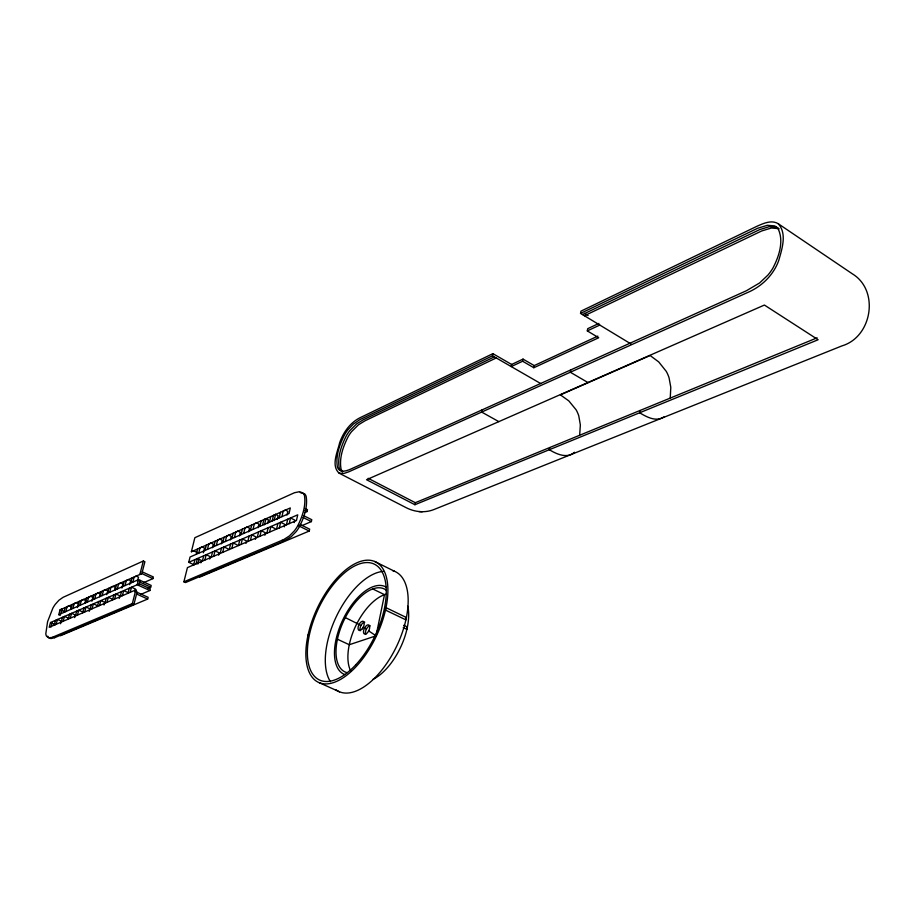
<?xml version="1.0" encoding="UTF-8"?>
<svg xmlns="http://www.w3.org/2000/svg" width="915" height="915" viewBox="0 0 915 915"><rect width="100%" height="100%" fill="white"/><g stroke="black" fill="none" stroke-linecap="round" stroke-linejoin="round"><path stroke-width="1.37" d="M670.26 397.808L670.787 387.262L669.059 377.781A23.618 15.887 67.7 0 0 666.257 371.364L658.743 361.94L650.119 355.512L560.403 394.88L568.81 400.884L576.095 409.783A22.429 15.749 67.6 0 1 578.772 415.868L580.35 424.903L579.675 434.991M640.008 410.503L639.654 412.768C646.585 416.977 656.135 422.215 663.878 416.931M597.804 336.125L534.211 365.588L523.025 359.103L511.634 364.456L511.233 366.583L522.625 361.242L533.822 367.727L598.707 337.749L587.316 330.898L587.693 328.691L598.913 323.418M570.708 369.935L570.308 372.233L587.922 382.527M630.938 343.914L580.545 313.41L580.934 311.18L757.082 226.211C763.465 223.386 771.585 219.611 778.23 223.718L852.3 273.802C879.738 290.375 872.167 336.972 841.96 345.881L433.801 509.598C424.789 513.132 414.609 512.057 406.1 507.653L339.099 473.158C330.807 465.563 337.566 452.021 339.614 442.849C343.308 432.223 350.376 422.238 360.785 417.366L492.888 353.647L511.634 364.456M549.709 447.561L549.32 449.723C556.514 454.069 567.128 458.987 574.46 452.262M533.822 367.727L534.211 365.588M522.625 361.242L523.025 359.103M482.079 409.886L481.667 412.082L498.824 421.632M580.545 313.41L757.643 228.27L767.342 225.307L774.456 225.879A27.896 15.189 -54.6 0 1 778.059 228.67C784.178 241.228 778.951 256.589 772.832 268.232A27.942 15.303 -54.7 0 1 767.914 275.095L759.587 282.964L746.423 290.73L350.559 469.178C347.071 470.653 342.393 472.517 339.065 469.761A21.239 9.71 -62.5 0 1 337.383 466.947C335.496 455.979 339.557 444.679 344.463 434.968A21.205 9.665 -62.3 0 1 347.872 429.856L353.304 424.137L359.778 419.699L492.476 355.786L492.888 353.647M308.069 634.896L307.303 638.727A66.658 32.677 -64.7 0 0 334.009 682.43A66.658 32.677 -64.7 0 0 385.089 611.758L386.004 607.674A66.658 32.677 -64.7 0 0 359.664 561.696A66.658 32.677 -64.7 0 0 308.069 634.896L307.612 637.149M414.895 504.725L818.136 339.74L764.402 305.05L366.526 479.712L414.895 504.725L415.307 502.701L817.118 337.829M337.441 639.23L349.278 644.732L376.054 635.822L384.506 594.659L372.679 588.928M199.561 577.205L309.236 531.043L309.659 529.156L300.109 524.432M302.225 525.496L311.352 521.596L311.775 519.709L303.448 515.568M304.478 512.697L307.063 511.577L307.486 509.712L305.118 508.523M294.207 522.591L294.779 520.075L290.524 517.97L289.231 523.632M284.291 526.868L284.862 524.364L280.631 522.282L279.327 527.909M287.013 515.031L287.87 511.313L285.331 510.055L283.215 511.073L281.923 516.678M286.441 524.833L287.745 519.182M277.234 519.32L278.091 515.614L275.575 514.379L273.459 515.397L272.167 520.955M276.582 529.087L277.886 523.471M279.178 517.879L280.47 512.286M264.87 535.241L265.442 532.77L261.244 530.723L259.94 536.282M267.603 523.552L268.461 519.869L265.945 518.633L263.84 519.651L262.548 525.187M266.86 533.285L268.164 527.715M269.456 522.145L270.76 516.586M269.57 532.118L270.863 526.537L275.095 528.596M274.134 520.543L275.575 514.379M255.354 539.335L255.937 536.888L251.751 534.863L250.447 540.388M258.099 527.715L258.956 524.055L256.452 522.842L254.347 523.849L253.055 529.35M257.275 537.437L258.579 531.889M259.871 526.354L261.175 520.829M264.515 524.775L265.945 518.633M245.975 543.384L246.558 540.948L242.383 538.935L241.08 544.425M248.708 531.832L249.578 528.195L247.084 526.983L244.991 528.001L243.687 533.456M247.805 541.52L249.12 536.007M250.424 530.506L251.717 525.016M239.456 535.893L240.325 532.278L237.843 531.077L235.75 532.084L234.446 537.517M238.472 545.546L239.787 540.067M241.091 534.6L242.395 529.144M230.328 539.896L231.198 536.304L228.727 535.115L226.634 536.121L225.33 541.52M229.265 549.526L230.58 544.082M231.884 538.638L233.188 533.216M231.838 548.417L233.142 542.961L237.294 544.951M218.571 555.199L219.154 552.809L215.025 550.853L213.721 556.251M221.316 543.853L222.185 540.273L219.726 539.095L217.644 540.102L216.34 545.466M220.183 553.449L221.499 548.039M222.803 542.629L224.106 537.242M222.711 552.363L224.026 546.93L228.167 548.909M209.672 559.042L210.256 556.652L206.15 554.719L204.834 560.083M212.429 547.753L213.298 544.196L210.839 543.03L208.769 544.025L207.465 549.366M211.216 557.327L212.532 551.939M213.847 546.564L215.151 541.2M200.888 562.828L201.472 560.46L197.388 558.539L196.073 563.869M203.359 552.786L204.525 548.074L202.078 546.907L200.008 547.902L198.704 553.22M202.375 561.147L203.69 555.794M205.006 550.453L206.31 545.123M193.637 564.921L194.964 559.591M196.268 554.284L197.583 548.977M197.857 564.04L199.024 559.305M183.892 581.803L187.426 567.609L296.449 520.509L297.741 514.825L188.742 562.302L190.057 557.018L289.037 513.544L290.318 507.928L191.372 551.734L194.849 537.711L294.458 492.739L299.582 491.675L303.037 493.059A19.512 8.727 -63.6 0 1 304.501 495.724C306.068 506.144 302.282 516.803 297.627 525.999A19.547 8.773 -63.8 0 1 294.47 530.734L289.506 535.858L283.719 539.587L183.892 581.803L185.539 582.558L283.856 541.142L291.222 536.693L296.185 531.581A19.535 8.784 -63.8 0 0 299.342 526.846C303.997 517.65 307.783 506.99 306.205 496.582A19.501 8.738 -63.6 0 0 304.729 493.917L300.154 492.567M60.436 635.753L147.681 599.039L148.127 597.323L137.021 592.302L135.866 589.878L49.204 627.313L50.519 622.509L137.193 584.754L149.866 590.518L150.3 588.814L139.217 583.77M148.116 588.231L150.723 587.11L151.158 585.417L138.508 579.641L58.766 614.663L60.081 609.848L62.037 608.91L60.642 614.045M143.758 582.615L152.897 578.635L153.32 576.942L142.282 571.875M134.757 591.742L135.454 589.031L131.508 587.236L130.182 592.337M137.467 581.231L138.52 577.182L136.152 576.095L134.139 577.068L132.824 582.146M143.323 561.009L139.835 574.551L141.848 573.579L144.902 561.73L143.323 561.009L63.055 597.335L58.926 600.24L55.277 604.323A16.298 6.073 -66 0 0 52.841 608.166L47.58 621.685L45.819 633.729A16.321 6.096 -66.1 0 0 46.528 636.222L48.632 637.812L52.098 637.423L132.332 603.58L135.866 589.878M137.193 584.754L138.508 579.641M48.449 637.458L50.897 638.567L54.706 637.675L133.933 604.3L137.021 592.302M138.783 585.474L140.098 580.373M129.644 584.662L130.685 580.636L128.329 579.561L126.327 580.522L125.012 585.577M127.986 593.286L129.312 588.185M130.628 583.107L131.943 578.04M119.19 598.456L119.888 595.768L115.965 593.995L114.638 599.051M121.901 588.059L122.953 584.044L120.608 582.981L118.607 583.942L117.292 588.963M120.197 596.649L121.512 591.582M122.839 586.526L124.154 581.482M122.358 595.711L123.685 590.633L127.631 592.417M107.021 602.345L108.336 597.323L112.248 599.073M109.663 592.314L110.978 587.316L112.98 586.355L115.313 587.419L114.615 590.072M112.499 599.965L113.826 594.933M115.141 589.912L116.457 584.891M99.609 596.671L100.307 594.029L97.985 593L95.995 593.949L94.68 598.89M97.39 606.496L98.717 601.51M100.032 596.546L101.348 591.582M99.483 605.593L100.81 600.606L104.699 602.345L104.001 604.998M102.125 595.619L103.441 590.655L105.431 589.695L107.764 590.747L106.712 594.716M104.905 603.248L106.22 598.238M107.547 593.24L108.862 588.254M89.167 611.392L89.876 608.761L86.01 607.045L84.683 611.986M91.889 601.212L92.93 597.289L90.619 596.26L88.641 597.209L87.325 602.116M89.979 609.699L91.294 604.746M92.621 599.794L93.936 594.864M92.038 608.807L93.364 603.843L97.242 605.57M77.42 615.12L78.747 610.213L82.59 611.906M80.062 605.307L81.378 600.423L83.356 599.474L85.655 600.492L84.958 603.099M82.647 612.867L83.963 607.937M85.289 603.019L86.605 598.113M70.649 609.39L71.347 606.805L69.06 605.799L67.104 606.737L65.788 611.586M68.248 619.089L69.563 614.205M70.89 609.344L72.205 604.483M70.238 618.231L71.564 613.336L75.396 615.017L74.687 617.625M72.88 608.464L74.195 603.603L76.162 602.653L78.45 603.671L77.409 607.56M75.407 616.001L76.723 611.094M78.049 606.199L79.365 601.315M60.55 623.721L61.259 621.136L57.451 619.489L56.135 624.316M61.179 622.143L62.495 617.293M63.81 612.444L65.125 607.617M63.146 621.296L64.462 616.436L68.282 618.094M50.988 627.015L52.041 623.161M54.191 625.162L55.506 620.336M191.372 551.734L193.431 550.739L197.205 552.523M494.363 356.873L363.369 419.745L356.621 423.874L349.667 430.805A21.194 9.676 -62.3 0 0 346.259 435.917C341.364 445.616 337.303 456.928 339.202 467.885A21.228 9.722 -62.5 0 0 340.883 470.699L342.587 471.74M582.478 314.577L759.656 229.619L769.366 226.657L776.48 227.252A27.885 15.2 -54.5 0 1 779.054 228.887M496.25 357.959L365.165 420.706L358.417 424.823L351.463 431.754A21.182 9.688 -62.3 0 0 348.055 436.867C343.159 446.566 339.099 457.866 341.009 468.823A21.217 9.733 -62.5 0 0 342.702 471.637M584.41 315.755L761.669 230.969L771.379 228.018L778.505 228.613M587.316 330.898L599.783 325.054M60.081 609.848L141.848 573.579L152.897 578.635M140.75 594.407L149.866 590.518M418.99 511.611L422.215 511.782M339.099 473.158L343.949 473.432L348.901 471.763L748.035 292.331C761.898 286.338 773.495 274.946 778.688 260.649C781.925 249.235 787.3 233.645 778.23 223.718M53.173 637.012L54.706 637.675M50.519 622.509L55.563 624.693M58.766 614.663L60.287 615.326M61.271 610.282L64.793 611.826M132.332 603.58L133.933 604.3M319.232 682.693L339.522 691.82M136.575 594.018L147.681 599.039M139.663 582.066L150.723 587.11M188.742 562.302L194.152 564.841M345.298 617.602L361.013 625.414A4.998 2.493 -64.7 0 1 364.765 622.166M370.232 625.769A5.033 2.516 -64.7 0 0 366.446 629.04L363.221 627.267M403.778 625.288L407.392 627.015L406.923 629.371L403.252 627.656M282.152 540.308L283.856 541.142M374.727 561.501L394.64 571.349M298.484 525.736L309.236 531.043M303.014 517.455L311.352 521.596M304.695 510.398L307.063 511.577M368.207 478.316L415.307 502.701M492.476 355.786L540.731 383.568M584.536 313.365L588.139 315.549M368.699 630.915L376.054 635.822M48.049 636.874A16.321 6.108 -66.1 0 1 47.729 636.165M407.816 606.21A48.243 24.396 -64.7 0 1 407.392 627.015L406.752 629.955A48.243 24.396 -64.7 0 1 372.84 679.445M365.783 634.37A5.033 2.516 -64.7 0 1 366.446 629.04M360.338 630.71A4.998 2.493 -64.7 0 1 361.013 625.414M350.914 671.37A45.727 23.081 -64.7 0 1 355.157 627.141A45.727 23.081 -64.7 0 1 386.267 594.11M347.14 672.662A45.887 22.898 -64.7 0 1 343.994 620.221A45.887 22.898 -64.7 0 1 386.439 590.347M330.452 681.686A63.741 31.808 -64.7 0 1 336.388 616.458A63.741 31.808 -64.7 0 1 383.111 571.406M344.669 674.538A48.438 24.167 -64.7 0 1 342.896 619.684A48.438 24.167 -64.7 0 1 386.37 587.213M392.592 570.628A66.257 33.123 -64.7 0 1 406.386 617.499L405.917 619.867L385.467 610.076L386.004 607.674L406.386 617.499L405.494 621.56A66.257 33.123 -64.7 0 1 335.748 689.681M369.363 625.563L368.894 625.048A5.033 2.516 -64.7 0 0 363.701 630.126A5.033 2.516 -64.7 0 0 366.721 633.443A5.033 2.516 -64.7 0 0 369.363 625.563M361.802 629.291A4.998 2.482 -64.7 0 0 363.427 621.445A4.998 2.482 -64.7 0 0 358.177 626.901A4.998 2.482 -64.7 0 0 361.802 629.291M355.958 664.599A64.084 31.419 -64.7 0 0 375.447 564.749A64.084 31.419 -64.7 0 0 309.007 636.726A64.084 31.419 -64.7 0 0 355.958 664.599"/></g></svg>
